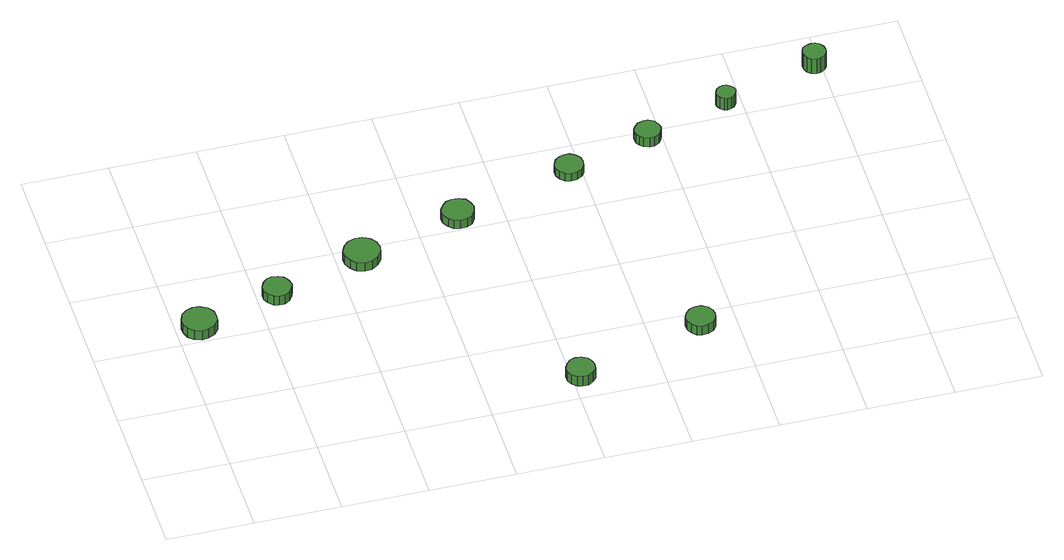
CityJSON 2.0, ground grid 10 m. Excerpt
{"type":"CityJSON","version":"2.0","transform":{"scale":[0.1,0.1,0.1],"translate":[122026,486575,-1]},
"CityObjects":{
"tree1":{"type":"SolitaryVegetationObject","attributes":{"function":"something"},"geometry":[{"type":"MultiSurface","lod":"1","boundaries":[[[0,1,2,3,4,5,6,7,8,9,10,11,12,13,14]],[[15,16,17,18,19,20,21,22,23,24,25,26,27,28,29]],[[0,29,28,1]],[[1,28,27,2]],[[2,27,26,3]],[[3,26,25,4]],[[4,25,24,5]],[[5,24,23,6]],[[6,23,22,7]],[[7,22,21,8]],[[8,21,20,9]],[[9,20,19,10]],[[10,19,18,11]],[[11,18,17,12]],[[12,17,16,13]],[[13,16,15,14]],[[14,15,29,0]]]}]},
"tree2":{"type":"SolitaryVegetationObject","attributes":{"function":"something"},"geometry":[{"type":"MultiSurface","lod":"1","boundaries":[[[30,31,32,33,34,35,36,37,38,39,40,41,42,43,44]],[[45,46,47,48,49,50,51,52,53,54,55,56,57,58,59]],[[30,59,58,31]],[[31,58,57,32]],[[32,57,56,33]],[[33,56,55,34]],[[34,55,54,35]],[[35,54,53,36]],[[36,53,52,37]],[[37,52,51,38]],[[38,51,50,39]],[[39,50,49,40]],[[40,49,48,41]],[[41,48,47,42]],[[42,47,46,43]],[[43,46,45,44]],[[44,45,59,30]]]}]},
"tree3":{"type":"SolitaryVegetationObject","attributes":{"function":"something"}},
"tree4":{"type":"SolitaryVegetationObject","attributes":{"function":"something"},"geometry":[{"type":"MultiSurface","lod":"1","boundaries":[[[60,61,62,63,64,65,66,67,68,69,70,71,72,73,74]],[[75,76,77,78,79,80,81,82,83,84,85,86,87,88,89]],[[60,89,88,61]],[[61,88,87,62]],[[62,87,86,63]],[[63,86,85,64]],[[64,85,84,65]],[[65,84,83,66]],[[66,83,82,67]],[[67,82,81,68]],[[68,81,80,69]],[[69,80,79,70]],[[70,79,78,71]],[[71,78,77,72]],[[72,77,76,73]],[[73,76,75,74]],[[74,75,89,60]]]}]},
"tree5":{"type":"SolitaryVegetationObject","attributes":{"function":"something"},"geometry":[{"type":"MultiSurface","lod":"1","boundaries":[[[90,91,92,93,94,95,96,97,98,99,100,101,102,103,104]],[[105,106,107,108,109,110,111,112,113,114,115,116,117,118,119]],[[90,119,118,91]],[[91,118,117,92]],[[92,117,116,93]],[[93,116,115,94]],[[94,115,114,95]],[[95,114,113,96]],[[96,113,112,97]],[[97,112,111,98]],[[98,111,110,99]],[[99,110,109,100]],[[100,109,108,101]],[[101,108,107,102]],[[102,107,106,103]],[[103,106,105,104]],[[104,105,119,90]]]}]},
"tree6":{"type":"SolitaryVegetationObject","attributes":{"function":"something"},"geometry":[{"type":"MultiSurface","lod":"1","boundaries":[[[120,121,122,123,124,125,126,127,128,129,130,131,132,133,134]],[[135,136,137,138,139,140,141,142,143,144,145,146,147,148,149]],[[120,149,148,121]],[[121,148,147,122]],[[122,147,146,123]],[[123,146,145,124]],[[124,145,144,125]],[[125,144,143,126]],[[126,143,142,127]],[[127,142,141,128]],[[128,141,140,129]],[[129,140,139,130]],[[130,139,138,131]],[[131,138,137,132]],[[132,137,136,133]],[[133,136,135,134]],[[134,135,149,120]]]}]},
"tree7":{"type":"SolitaryVegetationObject","attributes":{"function":"something"}},
"tree8":{"type":"SolitaryVegetationObject","attributes":{"function":"something"},"geometry":[{"type":"MultiSurface","lod":"1","boundaries":[[[150,151,152,153,154,155,156,157,158,159,160,161,162,163,164]],[[165,166,167,168,169,170,171,172,173,174,175,176,177,178,179]],[[150,179,178,151]],[[151,178,177,152]],[[152,177,176,153]],[[153,176,175,154]],[[154,175,174,155]],[[155,174,173,156]],[[156,173,172,157]],[[157,172,171,158]],[[158,171,170,159]],[[159,170,169,160]],[[160,169,168,161]],[[161,168,167,162]],[[162,167,166,163]],[[163,166,165,164]],[[164,165,179,150]]]}]},
"tree9":{"type":"SolitaryVegetationObject","attributes":{"function":"something"},"geometry":[{"type":"MultiSurface","lod":"1","boundaries":[[[180,181,182,183,184,185,186,187,188,189,190,191,192,193,194]],[[195,196,197,198,199,200,201,202,203,204,205,206,207,208,209]],[[180,209,208,181]],[[181,208,207,182]],[[182,207,206,183]],[[183,206,205,184]],[[184,205,204,185]],[[185,204,203,186]],[[186,203,202,187]],[[187,202,201,188]],[[188,201,200,189]],[[189,200,199,190]],[[190,199,198,191]],[[191,198,197,192]],[[192,197,196,193]],[[193,196,195,194]],[[194,195,209,180]]]}]},
"tree10":{"type":"SolitaryVegetationObject","attributes":{"function":"something"},"geometry":[{"type":"MultiSurface","lod":"1","boundaries":[[[210,211,212,213,214,215,216,217,218,219,220,221,222,223,224]],[[225,226,227,228,229,230,231,232,233,234,235,236,237,238,239]],[[210,239,238,211]],[[211,238,237,212]],[[212,237,236,213]],[[213,236,235,214]],[[214,235,234,215]],[[215,234,233,216]],[[216,233,232,217]],[[217,232,231,218]],[[218,231,230,219]],[[219,230,229,220]],[[220,229,228,221]],[[221,228,227,222]],[[222,227,226,223]],[[223,226,225,224]],[[224,225,239,210]]]}]},
"tree11":{"type":"SolitaryVegetationObject","attributes":{"function":"something"}},
"tree12":{"type":"SolitaryVegetationObject","attributes":{"function":"something"},"geometry":[{"type":"MultiSurface","lod":"1","boundaries":[[[240,241,242,243,244,245,246,247,248,249,250,251,252,253,254]],[[255,256,257,258,259,260,261,262,263,264,265,266,267,268,269]],[[240,269,268,241]],[[241,268,267,242]],[[242,267,266,243]],[[243,266,265,244]],[[244,265,264,245]],[[245,264,263,246]],[[246,263,262,247]],[[247,262,261,248]],[[248,261,260,249]],[[249,260,259,250]],[[250,259,258,251]],[[251,258,257,252]],[[252,257,256,253]],[[253,256,255,254]],[[254,255,269,240]]]}]},
"tree13":{"type":"SolitaryVegetationObject","attributes":{"function":"something"}},
"tree14":{"type":"SolitaryVegetationObject","attributes":{"function":"something"},"geometry":[{"type":"MultiSurface","lod":"1","boundaries":[[[270,271,272,273,274,275,276,277,278,279,280,281,282,283,284]],[[285,286,287,288,289,290,291,292,293,294,295,296,297,298,299]],[[270,299,298,271]],[[271,298,297,272]],[[272,297,296,273]],[[273,296,295,274]],[[274,295,294,275]],[[275,294,293,276]],[[276,293,292,277]],[[277,292,291,278]],[[278,291,290,279]],[[279,290,289,280]],[[280,289,288,281]],[[281,288,287,282]],[[282,287,286,283]],[[283,286,285,284]],[[284,285,299,270]]]}]}
},
"vertices":[
[46,222,18],[45,230,18],[40,237,18],[32,241,18],[24,242,18],[16,239,18],[10,234,18],[7,226,18],[7,218,18],[10,210,18],[16,205,18],[24,202,18],[32,203,18],[40,207,18],[45,214,18],[45,214,5],[40,207,5],[32,203,5],[24,202,5],[16,205,5],[10,210,5],[7,218,5],[7,226,5],[10,234,5],[16,239,5],[24,242,5],[32,241,5],[40,237,5],[45,230,5],[46,222,5],
[140,250,18],[138,257,18],[134,263,18],[128,266,18],[121,267,18],[115,265,18],[110,260,18],[107,254,18],[107,247,18],[110,241,18],[115,236,18],[121,234,18],[128,234,18],[134,238,18],[138,244,18],[138,244,5],[134,238,5],[128,234,5],[121,234,5],[115,236,5],[110,241,5],[107,247,5],[107,254,5],[110,260,5],[115,265,5],[121,267,5],[128,266,5],[134,263,5],[138,257,5],[140,250,5],
[250,283,17],[248,292,17],[243,299,17],[235,303,17],[227,304,17],[218,301,17],[212,295,17],[208,287,17],[208,279,17],[212,271,17],[218,265,17],[227,262,17],[235,263,17],[243,268,17],[248,275,17],[248,275,5],[243,268,5],[235,263,5],[227,262,5],[218,265,5],[212,271,5],[208,279,5],[208,287,5],[212,295,5],[218,301,5],[227,304,5],[235,303,5],[243,299,5],[248,292,5],[250,283,5],
[426,35,18],[425,41,18],[421,47,18],[415,50,18],[408,51,18],[402,49,18],[397,44,18],[394,38,18],[394,31,18],[397,25,18],[402,21,18],[408,19,18],[415,19,18],[421,23,18],[425,28,18],[425,28,4],[421,23,4],[415,19,4],[408,19,4],[402,21,4],[397,25,4],[394,31,4],[394,38,4],[397,44,4],[402,49,4],[408,51,4],[415,50,4],[421,47,4],[425,41,4],[426,35,4],
[367,319,17],[365,326,17],[361,333,17],[354,336,17],[346,337,17],[339,335,17],[334,330,17],[330,323,17],[330,315,17],[334,308,17],[339,303,17],[346,301,17],[354,302,17],[361,305,17],[365,312,17],[365,312,5],[361,305,5],[354,302,5],[346,301,5],[339,303,5],[334,308,5],[330,315,5],[330,323,5],[334,330,5],[339,335,5],[346,337,5],[354,336,5],[361,333,5],[365,326,5],[367,319,5],
[576,81,17],[575,87,17],[571,93,17],[564,97,17],[557,97,17],[551,95,17],[546,90,17],[543,84,17],[543,77,17],[546,71,17],[551,66,17],[557,64,17],[564,65,17],[571,68,17],[575,74,17],[575,74,4],[571,68,4],[564,65,4],[557,64,4],[551,66,4],[546,71,4],[543,77,4],[543,84,4],[546,90,4],[551,95,4],[557,97,4],[564,97,4],[571,93,4],[575,87,4],[576,81,4],
[502,358,17],[501,365,17],[497,370,17],[491,374,17],[484,374,17],[478,372,17],[473,368,17],[470,361,17],[470,355,17],[473,349,17],[478,344,17],[484,342,17],[491,343,17],[497,346,17],[501,351,17],[501,351,6],[497,346,6],[491,343,6],[484,342,6],[478,344,6],[473,349,6],[470,355,6],[470,361,6],[473,368,6],[478,372,6],[484,374,6],[491,374,6],[497,370,6],[501,365,6],[502,358,6],
[599,387,19],[597,394,19],[594,399,19],[588,402,19],[582,402,19],[576,400,19],[572,396,19],[569,391,19],[569,384,19],[572,379,19],[576,375,19],[582,373,19],[588,373,19],[594,376,19],[597,381,19],[597,381,6],[594,376,6],[588,373,6],[582,373,6],[576,375,6],[572,379,6],[569,384,6],[569,391,6],[572,396,6],[576,400,6],[582,402,6],[588,402,6],[594,399,6],[597,394,6],[599,387,6],
[693,419,23],[692,424,23],[689,427,23],[685,430,23],[681,430,23],[677,429,23],[673,426,23],[671,421,23],[671,417,23],[673,413,23],[677,409,23],[681,408,23],[685,409,23],[689,411,23],[692,415,23],[692,415,6],[689,411,6],[685,409,6],[681,408,6],[677,409,6],[673,413,6],[671,417,6],[671,421,6],[673,426,6],[677,429,6],[681,430,6],[685,430,6],[689,427,6],[692,424,6],[693,419,6],
[805,453,27],[804,458,27],[801,463,27],[796,466,27],[791,466,27],[785,464,27],[781,461,27],[779,456,27],[779,450,27],[781,445,27],[785,441,27],[791,439,27],[796,440,27],[801,443,27],[804,447,27],[804,447,6],[801,443,6],[796,440,6],[791,439,6],[785,441,6],[781,445,6],[779,450,6],[779,456,6],[781,461,6],[785,464,6],[791,466,6],[796,466,6],[801,463,6],[804,458,6],[805,453,6]
]}
